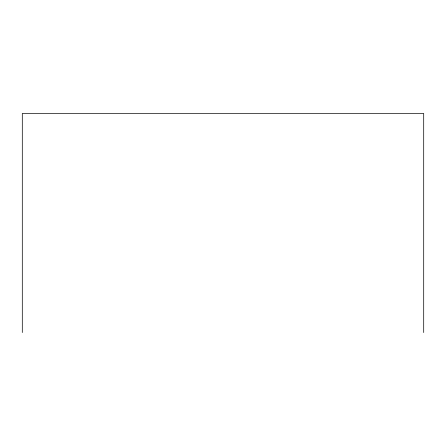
<?xml version="1.0" encoding="UTF-8"?>
<svg xmlns="http://www.w3.org/2000/svg" width="446" height="446" viewBox="0 0 446 446"><rect width="100%" height="100%" fill="white"/><g stroke="black" fill="none" stroke-linecap="round" stroke-linejoin="round"><path stroke-width="0.67" d="M423.7 332.543L423.7 113.457L22.3 113.457L22.3 332.543"/></g></svg>
